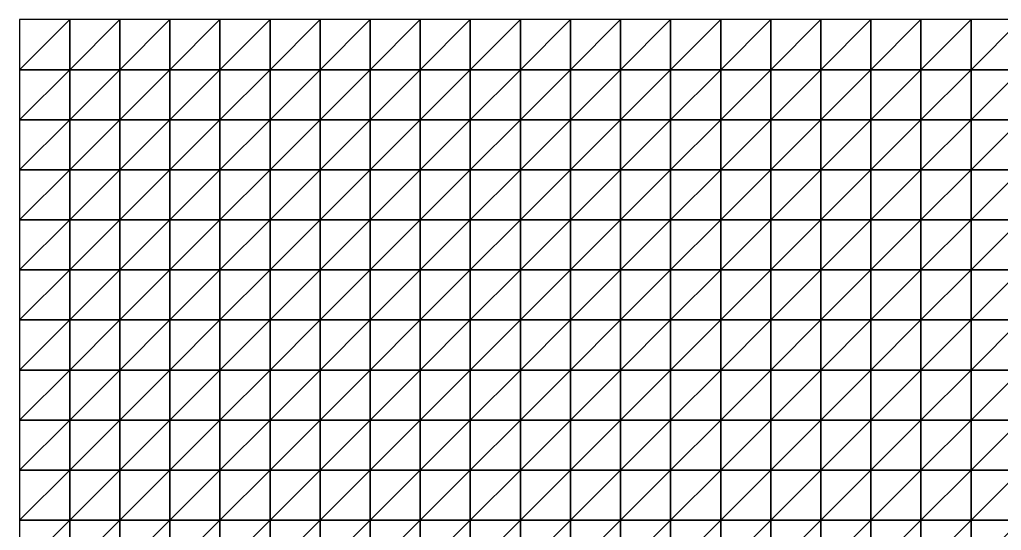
# Model space of a CAD drawing. Header units: metres. Extents: x 351000 to 353000, y 7455000 to 7457000.
# Drawn here: x 351000 to 351490.1, y 7456744.9 to 7457000 of the extents above; entities that cross this region are included whole.
import ezdxf

# ---------------------------------------------------------------- set-up
doc = ezdxf.new("R2010")
doc.units = ezdxf.units.M

msp = doc.modelspace()

# ---------------------------------------------------------------- linework, layer by layer
at = {"layer": 'BASE_OF_LEACHED_CAP_BOLC'}
for points in [[(351000, 7456975, 1144.87), (351025, 7456975, 1146.32), (351025, 7457000, 1146.84)], [(351000, 7456975, 1144.87), (351025, 7457000, 1146.84), (351000, 7457000, 1144.13)], [(351025, 7456975, 1146.32), (351050, 7456975, 1148.56), (351050, 7457000, 1150.22)], [(351025, 7456975, 1146.32), (351050, 7457000, 1150.22), (351025, 7457000, 1146.84)], [(351050, 7456975, 1148.56), (351075, 7456975, 1151.34), (351075, 7457000, 1153.92)], [(351050, 7456975, 1148.56), (351075, 7457000, 1153.92), (351050, 7457000, 1150.22)], [(351075, 7456975, 1151.34), (351100, 7456975, 1154.28), (351100, 7457000, 1157.5)], [(351075, 7456975, 1151.34), (351100, 7457000, 1157.5), (351075, 7457000, 1153.92)], [(351100, 7456975, 1154.28), (351125, 7456975, 1156.93), (351125, 7457000, 1160.5)], [(351100, 7456975, 1154.28), (351125, 7457000, 1160.5), (351100, 7457000, 1157.5)], [(351125, 7456975, 1156.93), (351150, 7456975, 1158.95), (351150, 7457000, 1162.54)], [(351125, 7456975, 1156.93), (351150, 7457000, 1162.54), (351125, 7457000, 1160.5)], [(351150, 7456975, 1158.95), (351175, 7456975, 1160.13), (351175, 7457000, 1163.43)], [(351150, 7456975, 1158.95), (351175, 7457000, 1163.43), (351150, 7457000, 1162.54)], [(351175, 7456975, 1160.13), (351200, 7456975, 1160.55), (351200, 7457000, 1163.29)], [(351175, 7456975, 1160.13), (351200, 7457000, 1163.29), (351175, 7457000, 1163.43)], [(351200, 7456975, 1160.55), (351225, 7456975, 1160.52), (351225, 7457000, 1162.46)], [(351200, 7456975, 1160.55), (351225, 7457000, 1162.46), (351200, 7457000, 1163.29)], [(351225, 7456975, 1160.52), (351250, 7456975, 1160.54), (351250, 7457000, 1161.56)], [(351225, 7456975, 1160.52), (351250, 7457000, 1161.56), (351225, 7457000, 1162.46)], [(351250, 7456975, 1160.54), (351275, 7456975, 1161.21), (351275, 7457000, 1161.24)], [(351250, 7456975, 1160.54), (351275, 7457000, 1161.24), (351250, 7457000, 1161.56)], [(351275, 7456975, 1161.21), (351300, 7456975, 1163.02), (351300, 7457000, 1162.12)], [(351275, 7456975, 1161.21), (351300, 7457000, 1162.12), (351275, 7457000, 1161.24)], [(351300, 7456975, 1163.02), (351325, 7456975, 1166.29), (351325, 7457000, 1164.6)], [(351300, 7456975, 1163.02), (351325, 7457000, 1164.6), (351300, 7457000, 1162.12)], [(351325, 7456975, 1166.29), (351350, 7456975, 1171.02), (351350, 7457000, 1168.76)], [(351325, 7456975, 1166.29), (351350, 7457000, 1168.76), (351325, 7457000, 1164.6)], [(351350, 7456975, 1171.02), (351375, 7456975, 1176.94), (351375, 7457000, 1174.33)], [(351350, 7456975, 1171.02), (351375, 7457000, 1174.33), (351350, 7457000, 1168.76)], [(351375, 7456975, 1176.94), (351400, 7456975, 1183.53), (351400, 7457000, 1180.82)], [(351375, 7456975, 1176.94), (351400, 7457000, 1180.82), (351375, 7457000, 1174.33)], [(351400, 7456975, 1183.53), (351425, 7456975, 1183.68), (351425, 7457000, 1180.71)], [(351400, 7456975, 1183.53), (351425, 7457000, 1180.71), (351400, 7457000, 1180.82)], [(351425, 7456975, 1183.68), (351450, 7456975, 1184.08), (351450, 7457000, 1181.16)], [(351425, 7456975, 1183.68), (351450, 7457000, 1181.16), (351425, 7457000, 1180.71)], [(351450, 7456975, 1184.08), (351475, 7456975, 1185.72), (351475, 7457000, 1183.4)], [(351450, 7456975, 1184.08), (351475, 7457000, 1183.4), (351450, 7457000, 1181.16)], [(351475, 7456975, 1185.72), (351500, 7456975, 1188.77), (351500, 7457000, 1187.49)], [(351475, 7456975, 1185.72), (351500, 7457000, 1187.49), (351475, 7457000, 1183.4)], [(351000, 7456950, 1146.03), (351025, 7456950, 1146.45), (351025, 7456975, 1146.32)], [(351000, 7456950, 1146.03), (351025, 7456975, 1146.32), (351000, 7456975, 1144.87)], [(351025, 7456950, 1146.45), (351050, 7456950, 1147.84), (351050, 7456975, 1148.56)], [(351025, 7456950, 1146.45), (351050, 7456975, 1148.56), (351025, 7456975, 1146.32)], [(351050, 7456950, 1147.84), (351075, 7456950, 1150), (351075, 7456975, 1151.34)], [(351050, 7456950, 1147.84), (351075, 7456975, 1151.34), (351050, 7456975, 1148.56)], [(351075, 7456950, 1150), (351100, 7456950, 1152.59), (351100, 7456975, 1154.28)], [(351075, 7456950, 1150), (351100, 7456975, 1154.28), (351075, 7456975, 1151.34)], [(351100, 7456950, 1152.59), (351125, 7456950, 1155.2), (351125, 7456975, 1156.93)], [(351100, 7456950, 1152.59), (351125, 7456975, 1156.93), (351100, 7456975, 1154.28)], [(351125, 7456950, 1155.2), (351150, 7456950, 1157.45), (351150, 7456975, 1158.95)], [(351125, 7456950, 1155.2), (351150, 7456975, 1158.95), (351125, 7456975, 1156.93)], [(351150, 7456950, 1157.45), (351175, 7456950, 1159.14), (351175, 7456975, 1160.13)], [(351150, 7456950, 1157.45), (351175, 7456975, 1160.13), (351150, 7456975, 1158.95)], [(351175, 7456950, 1159.14), (351200, 7456950, 1160.28), (351200, 7456975, 1160.55)], [(351175, 7456950, 1159.14), (351200, 7456975, 1160.55), (351175, 7456975, 1160.13)], [(351200, 7456950, 1160.28), (351225, 7456950, 1161.12), (351225, 7456975, 1160.52)], [(351200, 7456950, 1160.28), (351225, 7456975, 1160.52), (351200, 7456975, 1160.55)], [(351225, 7456950, 1161.12), (351250, 7456950, 1162.09), (351250, 7456975, 1160.54)], [(351225, 7456950, 1161.12), (351250, 7456975, 1160.54), (351225, 7456975, 1160.52)], [(351250, 7456950, 1162.09), (351275, 7456950, 1163.67), (351275, 7456975, 1161.21)], [(351250, 7456950, 1162.09), (351275, 7456975, 1161.21), (351250, 7456975, 1160.54)], [(351275, 7456950, 1163.67), (351300, 7456950, 1166.28), (351300, 7456975, 1163.02)], [(351275, 7456950, 1163.67), (351300, 7456975, 1163.02), (351275, 7456975, 1161.21)], [(351300, 7456950, 1166.28), (351325, 7456950, 1170.11), (351325, 7456975, 1166.29)], [(351300, 7456950, 1166.28), (351325, 7456975, 1166.29), (351300, 7456975, 1163.02)], [(351325, 7456950, 1170.11), (351350, 7456950, 1175.13), (351350, 7456975, 1171.02)], [(351325, 7456950, 1170.11), (351350, 7456975, 1171.02), (351325, 7456975, 1166.29)], [(351350, 7456950, 1175.13), (351375, 7456950, 1181.03), (351375, 7456975, 1176.94)], [(351350, 7456950, 1175.13), (351375, 7456975, 1176.94), (351350, 7456975, 1171.02)], [(351375, 7456950, 1181.03), (351400, 7456950, 1187.29), (351400, 7456975, 1183.53)], [(351375, 7456950, 1181.03), (351400, 7456975, 1183.53), (351375, 7456975, 1176.94)], [(351400, 7456950, 1187.29), (351425, 7456950, 1187.89), (351425, 7456975, 1183.68)], [(351400, 7456950, 1187.29), (351425, 7456975, 1183.68), (351400, 7456975, 1183.53)], [(351425, 7456950, 1187.89), (351450, 7456950, 1188.32), (351450, 7456975, 1184.08)], [(351425, 7456950, 1187.89), (351450, 7456975, 1184.08), (351425, 7456975, 1183.68)], [(351450, 7456950, 1188.32), (351475, 7456950, 1189.33), (351475, 7456975, 1185.72)], [(351450, 7456950, 1188.32), (351475, 7456975, 1185.72), (351450, 7456975, 1184.08)], [(351475, 7456950, 1189.33), (351500, 7456950, 1191.04), (351500, 7456975, 1188.77)], [(351475, 7456950, 1189.33), (351500, 7456975, 1188.77), (351475, 7456975, 1185.72)], [(351000, 7456925, 1147.82), (351025, 7456925, 1147.74), (351025, 7456950, 1146.45)], [(351000, 7456925, 1147.82), (351025, 7456950, 1146.45), (351000, 7456950, 1146.03)], [(351025, 7456925, 1147.74), (351050, 7456925, 1148.8), (351050, 7456950, 1147.84)], [(351025, 7456925, 1147.74), (351050, 7456950, 1147.84), (351025, 7456950, 1146.45)], [(351050, 7456925, 1148.8), (351075, 7456925, 1150.83), (351075, 7456950, 1150)], [(351050, 7456925, 1148.8), (351075, 7456950, 1150), (351050, 7456950, 1147.84)], [(351075, 7456925, 1150.83), (351100, 7456925, 1153.49), (351100, 7456950, 1152.59)], [(351075, 7456925, 1150.83), (351100, 7456950, 1152.59), (351075, 7456950, 1150)], [(351100, 7456925, 1153.49), (351125, 7456925, 1156.36), (351125, 7456950, 1155.2)], [(351100, 7456925, 1153.49), (351125, 7456950, 1155.2), (351100, 7456950, 1152.59)], [(351125, 7456925, 1156.36), (351150, 7456925, 1159.05), (351150, 7456950, 1157.45)], [(351125, 7456925, 1156.36), (351150, 7456950, 1157.45), (351125, 7456950, 1155.2)], [(351150, 7456925, 1159.05), (351175, 7456925, 1161.31), (351175, 7456950, 1159.14)], [(351150, 7456925, 1159.05), (351175, 7456950, 1159.14), (351150, 7456950, 1157.45)], [(351175, 7456925, 1161.31), (351200, 7456925, 1163.12), (351200, 7456950, 1160.28)], [(351175, 7456925, 1161.31), (351200, 7456950, 1160.28), (351175, 7456950, 1159.14)], [(351200, 7456925, 1163.12), (351225, 7456925, 1164.67), (351225, 7456950, 1161.12)], [(351200, 7456925, 1163.12), (351225, 7456950, 1161.12), (351200, 7456950, 1160.28)], [(351225, 7456925, 1164.67), (351250, 7456925, 1166.31), (351250, 7456950, 1162.09)], [(351225, 7456925, 1164.67), (351250, 7456950, 1162.09), (351225, 7456950, 1161.12)], [(351250, 7456925, 1166.31), (351275, 7456925, 1168.46), (351275, 7456950, 1163.67)], [(351250, 7456925, 1166.31), (351275, 7456950, 1163.67), (351250, 7456950, 1162.09)], [(351275, 7456925, 1168.46), (351300, 7456925, 1171.44), (351300, 7456950, 1166.28)], [(351275, 7456925, 1168.46), (351300, 7456950, 1166.28), (351275, 7456950, 1163.67)], [(351300, 7456925, 1171.44), (351325, 7456925, 1175.4), (351325, 7456950, 1170.11)], [(351300, 7456925, 1171.44), (351325, 7456950, 1170.11), (351300, 7456950, 1166.28)], [(351325, 7456925, 1175.4), (351350, 7456925, 1180.24), (351350, 7456950, 1175.13)], [(351325, 7456925, 1175.4), (351350, 7456950, 1175.13), (351325, 7456950, 1170.11)], [(351350, 7456925, 1180.24), (351375, 7456925, 1185.64), (351375, 7456950, 1181.03)], [(351350, 7456925, 1180.24), (351375, 7456950, 1181.03), (351350, 7456950, 1175.13)], [(351375, 7456925, 1185.64), (351400, 7456925, 1191.1), (351400, 7456950, 1187.29)], [(351375, 7456925, 1185.64), (351400, 7456950, 1187.29), (351375, 7456950, 1181.03)], [(351400, 7456925, 1191.1), (351425, 7456925, 1192.26), (351425, 7456950, 1187.89)], [(351400, 7456925, 1191.1), (351425, 7456950, 1187.89), (351400, 7456950, 1187.29)], [(351425, 7456925, 1192.26), (351450, 7456925, 1192.51), (351450, 7456950, 1188.32)], [(351425, 7456925, 1192.26), (351450, 7456950, 1188.32), (351425, 7456950, 1187.89)], [(351450, 7456925, 1192.51), (351475, 7456925, 1192.86), (351475, 7456950, 1189.33)], [(351450, 7456925, 1192.51), (351475, 7456950, 1189.33), (351450, 7456950, 1188.32)], [(351475, 7456925, 1192.86), (351500, 7456925, 1193.27), (351500, 7456950, 1191.04)], [(351475, 7456925, 1192.86), (351500, 7456950, 1191.04), (351475, 7456950, 1189.33)], [(351000, 7456900, 1150.69), (351025, 7456900, 1150.8), (351025, 7456925, 1147.74)], [(351000, 7456900, 1150.69), (351025, 7456925, 1147.74), (351000, 7456925, 1147.82)], [(351025, 7456900, 1150.8), (351050, 7456900, 1152.16), (351050, 7456925, 1148.8)], [(351025, 7456900, 1150.8), (351050, 7456925, 1148.8), (351025, 7456925, 1147.74)], [(351050, 7456900, 1152.16), (351075, 7456900, 1154.6), (351075, 7456925, 1150.83)], [(351050, 7456900, 1152.16), (351075, 7456925, 1150.83), (351050, 7456925, 1148.8)], [(351075, 7456900, 1154.6), (351100, 7456900, 1157.72), (351100, 7456925, 1153.49)], [(351075, 7456900, 1154.6), (351100, 7456925, 1153.49), (351075, 7456925, 1150.83)], [(351100, 7456900, 1157.72), (351125, 7456900, 1161.07), (351125, 7456925, 1156.36)], [(351100, 7456900, 1157.72), (351125, 7456925, 1156.36), (351100, 7456925, 1153.49)], [(351125, 7456900, 1161.07), (351150, 7456900, 1164.23), (351150, 7456925, 1159.05)], [(351125, 7456900, 1161.07), (351150, 7456925, 1159.05), (351125, 7456925, 1156.36)], [(351150, 7456900, 1164.23), (351175, 7456900, 1166.92), (351175, 7456925, 1161.31)], [(351150, 7456900, 1164.23), (351175, 7456925, 1161.31), (351150, 7456925, 1159.05)], [(351175, 7456900, 1166.92), (351200, 7456900, 1169.09), (351200, 7456925, 1163.12)], [(351175, 7456900, 1166.92), (351200, 7456925, 1163.12), (351175, 7456925, 1161.31)], [(351200, 7456900, 1169.09), (351225, 7456900, 1170.91), (351225, 7456925, 1164.67)], [(351200, 7456900, 1169.09), (351225, 7456925, 1164.67), (351200, 7456925, 1163.12)], [(351225, 7456900, 1170.91), (351250, 7456900, 1172.7), (351250, 7456925, 1166.31)], [(351225, 7456900, 1170.91), (351250, 7456925, 1166.31), (351225, 7456925, 1164.67)], [(351250, 7456900, 1172.7), (351275, 7456900, 1174.84), (351275, 7456925, 1168.46)], [(351250, 7456900, 1172.7), (351275, 7456925, 1168.46), (351250, 7456925, 1166.31)], [(351275, 7456900, 1174.84), (351300, 7456900, 1177.61), (351300, 7456925, 1171.44)], [(351275, 7456900, 1174.84), (351300, 7456925, 1171.44), (351275, 7456925, 1168.46)], [(351300, 7456900, 1177.61), (351325, 7456900, 1181.12), (351325, 7456925, 1175.4)], [(351300, 7456900, 1177.61), (351325, 7456925, 1175.4), (351300, 7456925, 1171.44)], [(351325, 7456900, 1181.12), (351350, 7456900, 1185.26), (351350, 7456925, 1180.24)], [(351325, 7456900, 1181.12), (351350, 7456925, 1180.24), (351325, 7456925, 1175.4)], [(351350, 7456900, 1185.26), (351375, 7456900, 1189.69), (351375, 7456925, 1185.64)], [(351350, 7456900, 1185.26), (351375, 7456925, 1185.64), (351350, 7456925, 1180.24)], [(351375, 7456900, 1189.69), (351400, 7456900, 1193.97), (351400, 7456925, 1191.1)], [(351375, 7456900, 1189.69), (351400, 7456925, 1191.1), (351375, 7456925, 1185.64)], [(351400, 7456900, 1193.97), (351425, 7456900, 1195.73), (351425, 7456925, 1192.26)], [(351400, 7456900, 1193.97), (351425, 7456925, 1192.26), (351400, 7456925, 1191.1)], [(351425, 7456900, 1195.73), (351450, 7456900, 1195.49), (351450, 7456925, 1192.51)], [(351425, 7456900, 1195.73), (351450, 7456925, 1192.51), (351425, 7456925, 1192.26)], [(351450, 7456900, 1195.49), (351475, 7456900, 1195.24), (351475, 7456925, 1192.86)], [(351450, 7456900, 1195.49), (351475, 7456925, 1192.86), (351450, 7456925, 1192.51)], [(351475, 7456900, 1195.24), (351500, 7456900, 1194.71), (351500, 7456925, 1193.27)], [(351475, 7456900, 1195.24), (351500, 7456925, 1193.27), (351475, 7456925, 1192.86)], [(351000, 7456875, 1155.06), (351025, 7456875, 1156.07), (351025, 7456900, 1150.8)], [(351000, 7456875, 1155.06), (351025, 7456900, 1150.8), (351000, 7456900, 1150.69)], [(351025, 7456875, 1156.07), (351050, 7456875, 1158.36), (351050, 7456900, 1152.16)], [(351025, 7456875, 1156.07), (351050, 7456900, 1152.16), (351025, 7456900, 1150.8)], [(351050, 7456875, 1158.36), (351075, 7456875, 1161.64), (351075, 7456900, 1154.6)], [(351050, 7456875, 1158.36), (351075, 7456900, 1154.6), (351050, 7456900, 1152.16)], [(351075, 7456875, 1161.64), (351100, 7456875, 1165.47), (351100, 7456900, 1157.72)], [(351075, 7456875, 1161.64), (351100, 7456900, 1157.72), (351075, 7456900, 1154.6)], [(351100, 7456875, 1165.47), (351125, 7456875, 1169.34), (351125, 7456900, 1161.07)], [(351100, 7456875, 1165.47), (351125, 7456900, 1161.07), (351100, 7456900, 1157.72)], [(351125, 7456875, 1169.34), (351150, 7456875, 1172.79), (351150, 7456900, 1164.23)], [(351125, 7456875, 1169.34), (351150, 7456900, 1164.23), (351125, 7456900, 1161.07)], [(351150, 7456875, 1172.79), (351175, 7456875, 1175.55), (351175, 7456900, 1166.92)], [(351150, 7456875, 1172.79), (351175, 7456900, 1166.92), (351150, 7456900, 1164.23)], [(351175, 7456875, 1175.55), (351200, 7456875, 1177.57), (351200, 7456900, 1169.09)], [(351175, 7456875, 1175.55), (351200, 7456900, 1169.09), (351175, 7456900, 1166.92)], [(351200, 7456875, 1177.57), (351225, 7456875, 1179.04), (351225, 7456900, 1170.91)], [(351200, 7456875, 1177.57), (351225, 7456900, 1170.91), (351200, 7456900, 1169.09)], [(351225, 7456875, 1179.04), (351250, 7456875, 1180.31), (351250, 7456900, 1172.7)], [(351225, 7456875, 1179.04), (351250, 7456900, 1172.7), (351225, 7456900, 1170.91)], [(351250, 7456875, 1180.31), (351275, 7456875, 1181.74), (351275, 7456900, 1174.84)], [(351250, 7456875, 1180.31), (351275, 7456900, 1174.84), (351250, 7456900, 1172.7)], [(351275, 7456875, 1181.74), (351300, 7456875, 1183.65), (351300, 7456900, 1177.61)], [(351275, 7456875, 1181.74), (351300, 7456900, 1177.61), (351275, 7456900, 1174.84)], [(351300, 7456875, 1183.65), (351325, 7456875, 1186.15), (351325, 7456900, 1181.12)], [(351300, 7456875, 1183.65), (351325, 7456900, 1181.12), (351300, 7456900, 1177.61)], [(351325, 7456875, 1186.15), (351350, 7456875, 1189.12), (351350, 7456900, 1185.26)], [(351325, 7456875, 1186.15), (351350, 7456900, 1185.26), (351325, 7456900, 1181.12)], [(351350, 7456875, 1189.12), (351375, 7456875, 1192.26), (351375, 7456900, 1189.69)], [(351350, 7456875, 1189.12), (351375, 7456900, 1189.69), (351350, 7456900, 1185.26)], [(351375, 7456875, 1192.26), (351400, 7456875, 1195.16), (351400, 7456900, 1193.97)], [(351375, 7456875, 1192.26), (351400, 7456900, 1193.97), (351375, 7456900, 1189.69)], [(351400, 7456875, 1195.16), (351425, 7456875, 1197.37), (351425, 7456900, 1195.73)], [(351400, 7456875, 1195.16), (351425, 7456900, 1195.73), (351400, 7456900, 1193.97)], [(351425, 7456875, 1197.37), (351450, 7456875, 1196.83), (351450, 7456900, 1195.49)], [(351425, 7456875, 1197.37), (351450, 7456900, 1195.49), (351425, 7456900, 1195.73)], [(351450, 7456875, 1196.83), (351475, 7456875, 1196.16), (351475, 7456900, 1195.24)], [(351450, 7456875, 1196.83), (351475, 7456900, 1195.24), (351450, 7456900, 1195.49)], [(351475, 7456875, 1196.16), (351500, 7456875, 1195.3), (351500, 7456900, 1194.71)], [(351475, 7456875, 1196.16), (351500, 7456900, 1194.71), (351475, 7456900, 1195.24)], [(351000, 7456850, 1161.14), (351025, 7456850, 1163.64), (351025, 7456875, 1156.07)], [(351000, 7456850, 1161.14), (351025, 7456875, 1156.07), (351000, 7456875, 1155.06)], [(351025, 7456850, 1163.64), (351050, 7456850, 1167.27), (351050, 7456875, 1158.36)], [(351025, 7456850, 1163.64), (351050, 7456875, 1158.36), (351025, 7456875, 1156.07)], [(351050, 7456850, 1167.27), (351075, 7456850, 1171.66), (351075, 7456875, 1161.64)], [(351050, 7456850, 1167.27), (351075, 7456875, 1161.64), (351050, 7456875, 1158.36)], [(351075, 7456850, 1171.66), (351100, 7456850, 1176.25), (351100, 7456875, 1165.47)], [(351075, 7456850, 1171.66), (351100, 7456875, 1165.47), (351075, 7456875, 1161.64)], [(351100, 7456850, 1176.25), (351125, 7456850, 1180.48), (351125, 7456875, 1169.34)], [(351100, 7456850, 1176.25), (351125, 7456875, 1169.34), (351100, 7456875, 1165.47)], [(351125, 7456850, 1180.48), (351150, 7456850, 1183.88), (351150, 7456875, 1172.79)], [(351125, 7456850, 1180.48), (351150, 7456875, 1172.79), (351125, 7456875, 1169.34)], [(351150, 7456850, 1183.88), (351175, 7456850, 1186.2), (351175, 7456875, 1175.55)], [(351150, 7456850, 1183.88), (351175, 7456875, 1175.55), (351150, 7456875, 1172.79)], [(351175, 7456850, 1186.2), (351200, 7456850, 1187.44), (351200, 7456875, 1177.57)], [(351175, 7456850, 1186.2), (351200, 7456875, 1177.57), (351175, 7456875, 1175.55)], [(351200, 7456850, 1187.44), (351225, 7456850, 1187.87), (351225, 7456875, 1179.04)], [(351200, 7456850, 1187.44), (351225, 7456875, 1179.04), (351200, 7456875, 1177.57)], [(351225, 7456850, 1187.87), (351250, 7456850, 1187.91), (351250, 7456875, 1180.31)], [(351225, 7456850, 1187.87), (351250, 7456875, 1180.31), (351225, 7456875, 1179.04)], [(351250, 7456850, 1187.91), (351275, 7456850, 1188), (351275, 7456875, 1181.74)], [(351250, 7456850, 1187.91), (351275, 7456875, 1181.74), (351250, 7456875, 1180.31)], [(351275, 7456850, 1188), (351300, 7456850, 1188.49), (351300, 7456875, 1183.65)], [(351275, 7456850, 1188), (351300, 7456875, 1183.65), (351275, 7456875, 1181.74)], [(351300, 7456850, 1188.49), (351325, 7456850, 1189.54), (351325, 7456875, 1186.15)], [(351300, 7456850, 1188.49), (351325, 7456875, 1186.15), (351300, 7456875, 1183.65)], [(351325, 7456850, 1189.54), (351350, 7456850, 1191.08), (351350, 7456875, 1189.12)], [(351325, 7456850, 1189.54), (351350, 7456875, 1189.12), (351325, 7456875, 1186.15)], [(351350, 7456850, 1191.08), (351375, 7456850, 1192.82), (351375, 7456875, 1192.26)], [(351350, 7456850, 1191.08), (351375, 7456875, 1192.26), (351350, 7456875, 1189.12)], [(351375, 7456850, 1192.82), (351400, 7456850, 1194.36), (351400, 7456875, 1195.16)], [(351375, 7456850, 1192.82), (351400, 7456875, 1195.16), (351375, 7456875, 1192.26)], [(351400, 7456850, 1194.36), (351425, 7456850, 1195.32), (351425, 7456875, 1197.37)], [(351400, 7456850, 1194.36), (351425, 7456875, 1197.37), (351400, 7456875, 1195.16)], [(351425, 7456850, 1195.32), (351450, 7456850, 1195.39), (351450, 7456875, 1196.83)], [(351425, 7456850, 1195.32), (351450, 7456875, 1196.83), (351425, 7456875, 1197.37)], [(351450, 7456850, 1195.39), (351475, 7456850, 1194.45), (351475, 7456875, 1196.16)], [(351450, 7456850, 1195.39), (351475, 7456875, 1196.16), (351450, 7456875, 1196.83)], [(351475, 7456850, 1194.45), (351500, 7456850, 1192.55), (351500, 7456875, 1195.3)], [(351475, 7456850, 1194.45), (351500, 7456875, 1195.3), (351475, 7456875, 1196.16)], [(351000, 7456825, 1168.75), (351025, 7456825, 1173.04), (351025, 7456850, 1163.64)], [(351000, 7456825, 1168.75), (351025, 7456850, 1163.64), (351000, 7456850, 1161.14)], [(351025, 7456825, 1173.04), (351050, 7456825, 1178.2), (351050, 7456850, 1167.27)], [(351025, 7456825, 1173.04), (351050, 7456850, 1167.27), (351025, 7456850, 1163.64)], [(351050, 7456825, 1178.2), (351075, 7456825, 1183.53), (351075, 7456850, 1171.66)], [(351050, 7456825, 1178.2), (351075, 7456850, 1171.66), (351050, 7456850, 1167.27)], [(351075, 7456825, 1183.53), (351100, 7456825, 1186.67), (351100, 7456850, 1176.25)], [(351075, 7456825, 1183.53), (351100, 7456850, 1176.25), (351075, 7456850, 1171.66)], [(351100, 7456825, 1186.67), (351125, 7456825, 1189.87), (351125, 7456850, 1180.48)], [(351100, 7456825, 1186.67), (351125, 7456850, 1180.48), (351100, 7456850, 1176.25)], [(351125, 7456825, 1189.87), (351150, 7456825, 1192.84), (351150, 7456850, 1183.88)], [(351125, 7456825, 1189.87), (351150, 7456850, 1183.88), (351125, 7456850, 1180.48)], [(351150, 7456825, 1192.84), (351175, 7456825, 1195.57), (351175, 7456850, 1186.2)], [(351150, 7456825, 1192.84), (351175, 7456850, 1186.2), (351150, 7456850, 1183.88)], [(351175, 7456825, 1195.57), (351200, 7456825, 1197.3), (351200, 7456850, 1187.44)], [(351175, 7456825, 1195.57), (351200, 7456850, 1187.44), (351175, 7456850, 1186.2)], [(351200, 7456825, 1197.3), (351225, 7456825, 1196.09), (351225, 7456850, 1187.87)], [(351200, 7456825, 1197.3), (351225, 7456850, 1187.87), (351200, 7456850, 1187.44)], [(351225, 7456825, 1196.09), (351250, 7456825, 1194.35), (351250, 7456850, 1187.91)], [(351225, 7456825, 1196.09), (351250, 7456850, 1187.91), (351225, 7456850, 1187.87)], [(351250, 7456825, 1194.35), (351275, 7456825, 1192.63), (351275, 7456850, 1188)], [(351250, 7456825, 1194.35), (351275, 7456850, 1188), (351250, 7456850, 1187.91)], [(351275, 7456825, 1192.63), (351300, 7456825, 1191.38), (351300, 7456850, 1188.49)], [(351275, 7456825, 1192.63), (351300, 7456850, 1188.49), (351275, 7456850, 1188)], [(351300, 7456825, 1191.38), (351325, 7456825, 1190.81), (351325, 7456850, 1189.54)], [(351300, 7456825, 1191.38), (351325, 7456850, 1189.54), (351300, 7456850, 1188.49)], [(351325, 7456825, 1190.81), (351350, 7456825, 1190.89), (351350, 7456850, 1191.08)], [(351325, 7456825, 1190.81), (351350, 7456850, 1191.08), (351325, 7456850, 1189.54)], [(351350, 7456825, 1190.89), (351375, 7456825, 1191.35), (351375, 7456850, 1192.82)], [(351350, 7456825, 1190.89), (351375, 7456850, 1192.82), (351350, 7456850, 1191.08)], [(351375, 7456825, 1191.35), (351400, 7456825, 1191.83), (351400, 7456850, 1194.36)], [(351375, 7456825, 1191.35), (351400, 7456850, 1194.36), (351375, 7456850, 1192.82)], [(351400, 7456825, 1191.83), (351425, 7456825, 1191.93), (351425, 7456850, 1195.32)], [(351400, 7456825, 1191.83), (351425, 7456850, 1195.32), (351400, 7456850, 1194.36)], [(351425, 7456825, 1191.93), (351450, 7456825, 1191.35), (351450, 7456850, 1195.39)], [(351425, 7456825, 1191.93), (351450, 7456850, 1195.39), (351425, 7456850, 1195.32)], [(351450, 7456825, 1191.35), (351475, 7456825, 1189.96), (351475, 7456850, 1194.45)], [(351450, 7456825, 1191.35), (351475, 7456850, 1194.45), (351450, 7456850, 1195.39)], [(351475, 7456825, 1189.96), (351500, 7456825, 1187.8), (351500, 7456850, 1192.55)], [(351475, 7456825, 1189.96), (351500, 7456850, 1192.55), (351475, 7456850, 1194.45)], [(351000, 7456800, 1177.21), (351025, 7456800, 1183.29), (351025, 7456825, 1173.04)], [(351000, 7456800, 1177.21), (351025, 7456825, 1173.04), (351000, 7456825, 1168.75)], [(351025, 7456800, 1183.29), (351050, 7456800, 1186.99), (351050, 7456825, 1178.2)], [(351025, 7456800, 1183.29), (351050, 7456825, 1178.2), (351025, 7456825, 1173.04)], [(351050, 7456800, 1186.99), (351075, 7456800, 1188.73), (351075, 7456825, 1183.53)], [(351050, 7456800, 1186.99), (351075, 7456825, 1183.53), (351050, 7456825, 1178.2)], [(351075, 7456800, 1188.73), (351100, 7456800, 1191.14), (351100, 7456825, 1186.67)], [(351075, 7456800, 1188.73), (351100, 7456825, 1186.67), (351075, 7456825, 1183.53)], [(351100, 7456800, 1191.14), (351125, 7456800, 1193.72), (351125, 7456825, 1189.87)], [(351100, 7456800, 1191.14), (351125, 7456825, 1189.87), (351100, 7456825, 1186.67)], [(351125, 7456800, 1193.72), (351150, 7456800, 1195.97), (351150, 7456825, 1192.84)], [(351125, 7456800, 1193.72), (351150, 7456825, 1192.84), (351125, 7456825, 1189.87)], [(351150, 7456800, 1195.97), (351175, 7456800, 1197.68), (351175, 7456825, 1195.57)], [(351150, 7456800, 1195.97), (351175, 7456825, 1195.57), (351150, 7456825, 1192.84)], [(351175, 7456800, 1197.68), (351200, 7456800, 1198.92), (351200, 7456825, 1197.3)], [(351175, 7456800, 1197.68), (351200, 7456825, 1197.3), (351175, 7456825, 1195.57)], [(351200, 7456800, 1198.92), (351225, 7456800, 1199.99), (351225, 7456825, 1196.09)], [(351200, 7456800, 1198.92), (351225, 7456825, 1196.09), (351200, 7456825, 1197.3)], [(351225, 7456800, 1199.99), (351250, 7456800, 1198.78), (351250, 7456825, 1194.35)], [(351225, 7456800, 1199.99), (351250, 7456825, 1194.35), (351225, 7456825, 1196.09)], [(351250, 7456800, 1198.78), (351275, 7456800, 1195.1), (351275, 7456825, 1192.63)], [(351250, 7456800, 1198.78), (351275, 7456825, 1192.63), (351250, 7456825, 1194.35)], [(351275, 7456800, 1195.1), (351300, 7456800, 1192.07), (351300, 7456825, 1191.38)], [(351275, 7456800, 1195.1), (351300, 7456825, 1191.38), (351275, 7456825, 1192.63)], [(351300, 7456800, 1192.07), (351325, 7456800, 1189.98), (351325, 7456825, 1190.81)], [(351300, 7456800, 1192.07), (351325, 7456825, 1190.81), (351300, 7456825, 1191.38)], [(351325, 7456800, 1189.98), (351350, 7456800, 1188.84), (351350, 7456825, 1190.89)], [(351325, 7456800, 1189.98), (351350, 7456825, 1190.89), (351325, 7456825, 1190.81)], [(351350, 7456800, 1188.84), (351375, 7456800, 1188.39), (351375, 7456825, 1191.35)], [(351350, 7456800, 1188.84), (351375, 7456825, 1191.35), (351350, 7456825, 1190.89)], [(351375, 7456800, 1188.39), (351400, 7456800, 1188.26), (351400, 7456825, 1191.83)], [(351375, 7456800, 1188.39), (351400, 7456825, 1191.83), (351375, 7456825, 1191.35)], [(351400, 7456800, 1188.26), (351425, 7456800, 1188.02), (351425, 7456825, 1191.93)], [(351400, 7456800, 1188.26), (351425, 7456825, 1191.93), (351400, 7456825, 1191.83)], [(351425, 7456800, 1188.02), (351450, 7456800, 1187.35), (351450, 7456825, 1191.35)], [(351425, 7456800, 1188.02), (351450, 7456825, 1191.35), (351425, 7456825, 1191.93)], [(351450, 7456800, 1187.35), (351475, 7456800, 1186.07), (351475, 7456825, 1189.96)], [(351450, 7456800, 1187.35), (351475, 7456825, 1189.96), (351450, 7456825, 1191.35)], [(351475, 7456800, 1186.07), (351500, 7456800, 1184.2), (351500, 7456825, 1187.8)], [(351475, 7456800, 1186.07), (351500, 7456825, 1187.8), (351475, 7456825, 1189.96)], [(351000, 7456775, 1185.45), (351025, 7456775, 1193.07), (351025, 7456800, 1183.29)], [(351000, 7456775, 1185.45), (351025, 7456800, 1183.29), (351000, 7456800, 1177.21)], [(351025, 7456775, 1193.07), (351050, 7456775, 1193.01), (351050, 7456800, 1186.99)], [(351025, 7456775, 1193.07), (351050, 7456800, 1186.99), (351025, 7456800, 1183.29)], [(351050, 7456775, 1193.01), (351075, 7456775, 1193.4), (351075, 7456800, 1188.73)], [(351050, 7456775, 1193.01), (351075, 7456800, 1188.73), (351050, 7456800, 1186.99)], [(351075, 7456775, 1193.4), (351100, 7456775, 1194.59), (351100, 7456800, 1191.14)], [(351075, 7456775, 1193.4), (351100, 7456800, 1191.14), (351075, 7456800, 1188.73)], [(351100, 7456775, 1194.59), (351125, 7456775, 1196.23), (351125, 7456800, 1193.72)], [(351100, 7456775, 1194.59), (351125, 7456800, 1193.72), (351100, 7456800, 1191.14)], [(351125, 7456775, 1196.23), (351150, 7456775, 1197.77), (351150, 7456800, 1195.97)], [(351125, 7456775, 1196.23), (351150, 7456800, 1195.97), (351125, 7456800, 1193.72)], [(351150, 7456775, 1197.77), (351175, 7456775, 1198.78), (351175, 7456800, 1197.68)], [(351150, 7456775, 1197.77), (351175, 7456800, 1197.68), (351150, 7456800, 1195.97)], [(351175, 7456775, 1198.78), (351200, 7456775, 1199.11), (351200, 7456800, 1198.92)], [(351175, 7456775, 1198.78), (351200, 7456800, 1198.92), (351175, 7456800, 1197.68)], [(351200, 7456775, 1199.11), (351225, 7456775, 1198.98), (351225, 7456800, 1199.99)], [(351200, 7456775, 1199.11), (351225, 7456800, 1199.99), (351200, 7456800, 1198.92)], [(351225, 7456775, 1198.98), (351250, 7456775, 1198.79), (351250, 7456800, 1198.78)], [(351225, 7456775, 1198.98), (351250, 7456800, 1198.78), (351225, 7456800, 1199.99)], [(351250, 7456775, 1198.79), (351275, 7456775, 1195.39), (351275, 7456800, 1195.1)], [(351250, 7456775, 1198.79), (351275, 7456800, 1195.1), (351250, 7456800, 1198.78)], [(351275, 7456775, 1195.39), (351300, 7456775, 1190.85), (351300, 7456800, 1192.07)], [(351275, 7456775, 1195.39), (351300, 7456800, 1192.07), (351275, 7456800, 1195.1)], [(351300, 7456775, 1190.85), (351325, 7456775, 1187.61), (351325, 7456800, 1189.98)], [(351300, 7456775, 1190.85), (351325, 7456800, 1189.98), (351300, 7456800, 1192.07)], [(351325, 7456775, 1187.61), (351350, 7456775, 1185.67), (351350, 7456800, 1188.84)], [(351325, 7456775, 1187.61), (351350, 7456800, 1188.84), (351325, 7456800, 1189.98)], [(351350, 7456775, 1185.67), (351375, 7456775, 1184.8), (351375, 7456800, 1188.39)], [(351350, 7456775, 1185.67), (351375, 7456800, 1188.39), (351350, 7456800, 1188.84)], [(351375, 7456775, 1184.8), (351400, 7456775, 1184.57), (351400, 7456800, 1188.26)], [(351375, 7456775, 1184.8), (351400, 7456800, 1188.26), (351375, 7456800, 1188.39)], [(351400, 7456775, 1184.57), (351425, 7456775, 1184.52), (351425, 7456800, 1188.02)], [(351400, 7456775, 1184.57), (351425, 7456800, 1188.02), (351400, 7456800, 1188.26)], [(351425, 7456775, 1184.52), (351450, 7456775, 1184.28), (351450, 7456800, 1187.35)], [(351425, 7456775, 1184.52), (351450, 7456800, 1187.35), (351425, 7456800, 1188.02)], [(351450, 7456775, 1184.28), (351475, 7456775, 1183.6), (351475, 7456800, 1186.07)], [(351450, 7456775, 1184.28), (351475, 7456800, 1186.07), (351450, 7456800, 1187.35)], [(351475, 7456775, 1183.6), (351500, 7456775, 1182.43), (351500, 7456800, 1184.2)], [(351475, 7456775, 1183.6), (351500, 7456800, 1184.2), (351475, 7456800, 1186.07)], [(351000, 7456750, 1192.23), (351025, 7456750, 1199.44), (351025, 7456775, 1193.07)], [(351000, 7456750, 1192.23), (351025, 7456775, 1193.07), (351000, 7456775, 1185.45)], [(351025, 7456750, 1199.44), (351050, 7456750, 1198.14), (351050, 7456775, 1193.01)], [(351025, 7456750, 1199.44), (351050, 7456775, 1193.01), (351025, 7456775, 1193.07)], [(351050, 7456750, 1198.14), (351075, 7456750, 1197.18), (351075, 7456775, 1193.4)], [(351050, 7456750, 1198.14), (351075, 7456775, 1193.4), (351050, 7456775, 1193.01)], [(351075, 7456750, 1197.18), (351100, 7456750, 1196.99), (351100, 7456775, 1194.59)], [(351075, 7456750, 1197.18), (351100, 7456775, 1194.59), (351075, 7456775, 1193.4)], [(351100, 7456750, 1196.99), (351125, 7456750, 1197.55), (351125, 7456775, 1196.23)], [(351100, 7456750, 1196.99), (351125, 7456775, 1196.23), (351100, 7456775, 1194.59)], [(351125, 7456750, 1197.55), (351150, 7456750, 1198.44), (351150, 7456775, 1197.77)], [(351125, 7456750, 1197.55), (351150, 7456775, 1197.77), (351125, 7456775, 1196.23)], [(351150, 7456750, 1198.44), (351175, 7456750, 1199.12), (351175, 7456775, 1198.78)], [(351150, 7456750, 1198.44), (351175, 7456775, 1198.78), (351150, 7456775, 1197.77)], [(351175, 7456750, 1199.12), (351200, 7456750, 1199.19), (351200, 7456775, 1199.11)], [(351175, 7456750, 1199.12), (351200, 7456775, 1199.11), (351175, 7456775, 1198.78)], [(351200, 7456750, 1199.19), (351225, 7456750, 1198.59), (351225, 7456775, 1198.98)], [(351200, 7456750, 1199.19), (351225, 7456775, 1198.98), (351200, 7456775, 1199.11)], [(351225, 7456750, 1198.59), (351250, 7456750, 1197.65), (351250, 7456775, 1198.79)], [(351225, 7456750, 1198.59), (351250, 7456775, 1198.79), (351225, 7456775, 1198.98)], [(351250, 7456750, 1197.65), (351275, 7456750, 1193.97), (351275, 7456775, 1195.39)], [(351250, 7456750, 1197.65), (351275, 7456775, 1195.39), (351250, 7456775, 1198.79)], [(351275, 7456750, 1193.97), (351300, 7456750, 1188.45), (351300, 7456775, 1190.85)], [(351275, 7456750, 1193.97), (351300, 7456775, 1190.85), (351275, 7456775, 1195.39)], [(351300, 7456750, 1188.45), (351325, 7456750, 1184.58), (351325, 7456775, 1187.61)], [(351300, 7456750, 1188.45), (351325, 7456775, 1187.61), (351300, 7456775, 1190.85)], [(351325, 7456750, 1184.58), (351350, 7456750, 1182.39), (351350, 7456775, 1185.67)], [(351325, 7456750, 1184.58), (351350, 7456775, 1185.67), (351325, 7456775, 1187.61)], [(351350, 7456750, 1182.39), (351375, 7456750, 1181.59), (351375, 7456775, 1184.8)], [(351350, 7456750, 1182.39), (351375, 7456775, 1184.8), (351350, 7456775, 1185.67)], [(351375, 7456750, 1181.59), (351400, 7456750, 1181.73), (351400, 7456775, 1184.57)], [(351375, 7456750, 1181.59), (351400, 7456775, 1184.57), (351375, 7456775, 1184.8)], [(351400, 7456750, 1181.73), (351425, 7456750, 1182.28), (351425, 7456775, 1184.52)], [(351400, 7456750, 1181.73), (351425, 7456775, 1184.52), (351400, 7456775, 1184.57)], [(351425, 7456750, 1182.28), (351450, 7456750, 1182.81), (351450, 7456775, 1184.28)], [(351425, 7456750, 1182.28), (351450, 7456775, 1184.28), (351425, 7456775, 1184.52)], [(351450, 7456750, 1182.81), (351475, 7456750, 1183.01), (351475, 7456775, 1183.6)], [(351450, 7456750, 1182.81), (351475, 7456775, 1183.6), (351450, 7456775, 1184.28)], [(351475, 7456750, 1183.01), (351500, 7456750, 1182.78), (351500, 7456775, 1182.43)], [(351475, 7456750, 1183.01), (351500, 7456775, 1182.43), (351475, 7456775, 1183.6)], [(351000, 7456725, 1196.4), (351025, 7456725, 1203.44), (351025, 7456750, 1199.44)], [(351000, 7456725, 1196.4), (351025, 7456750, 1199.44), (351000, 7456750, 1192.23)], [(351025, 7456725, 1203.44), (351050, 7456725, 1201.77), (351050, 7456750, 1198.14)], [(351025, 7456725, 1203.44), (351050, 7456750, 1198.14), (351025, 7456750, 1199.44)], [(351050, 7456725, 1201.77), (351075, 7456725, 1200), (351075, 7456750, 1197.18)], [(351050, 7456725, 1201.77), (351075, 7456750, 1197.18), (351050, 7456750, 1198.14)], [(351075, 7456725, 1200), (351100, 7456725, 1198.81), (351100, 7456750, 1196.99)], [(351075, 7456725, 1200), (351100, 7456750, 1196.99), (351075, 7456750, 1197.18)], [(351100, 7456725, 1198.81), (351125, 7456725, 1198.5), (351125, 7456750, 1197.55)], [(351100, 7456725, 1198.81), (351125, 7456750, 1197.55), (351100, 7456750, 1196.99)], [(351125, 7456725, 1198.5), (351150, 7456725, 1198.9), (351150, 7456750, 1198.44)], [(351125, 7456725, 1198.5), (351150, 7456750, 1198.44), (351125, 7456750, 1197.55)], [(351150, 7456725, 1198.9), (351175, 7456725, 1199.53), (351175, 7456750, 1199.12)], [(351150, 7456725, 1198.9), (351175, 7456750, 1199.12), (351150, 7456750, 1198.44)], [(351175, 7456725, 1199.53), (351200, 7456725, 1199.84), (351200, 7456750, 1199.19)], [(351175, 7456725, 1199.53), (351200, 7456750, 1199.19), (351175, 7456750, 1199.12)], [(351200, 7456725, 1199.84), (351225, 7456725, 1199.48), (351225, 7456750, 1198.59)], [(351200, 7456725, 1199.84), (351225, 7456750, 1198.59), (351200, 7456750, 1199.19)], [(351225, 7456725, 1199.48), (351250, 7456725, 1198.52), (351250, 7456750, 1197.65)], [(351225, 7456725, 1199.48), (351250, 7456750, 1197.65), (351225, 7456750, 1198.59)], [(351250, 7456725, 1198.52), (351275, 7456725, 1191.67), (351275, 7456750, 1193.97)], [(351250, 7456725, 1198.52), (351275, 7456750, 1193.97), (351250, 7456750, 1197.65)], [(351275, 7456725, 1191.67), (351300, 7456725, 1185.8), (351300, 7456750, 1188.45)], [(351275, 7456725, 1191.67), (351300, 7456750, 1188.45), (351275, 7456750, 1193.97)], [(351300, 7456725, 1185.8), (351325, 7456725, 1181.89), (351325, 7456750, 1184.58)], [(351300, 7456725, 1185.8), (351325, 7456750, 1184.58), (351300, 7456750, 1188.45)], [(351325, 7456725, 1181.89), (351350, 7456725, 1179.94), (351350, 7456750, 1182.39)], [(351325, 7456725, 1181.89), (351350, 7456750, 1182.39), (351325, 7456750, 1184.58)], [(351350, 7456725, 1179.94), (351375, 7456725, 1179.63), (351375, 7456750, 1181.59)], [(351350, 7456725, 1179.94), (351375, 7456750, 1181.59), (351350, 7456750, 1182.39)], [(351375, 7456725, 1179.63), (351400, 7456725, 1180.43), (351400, 7456750, 1181.73)], [(351375, 7456725, 1179.63), (351400, 7456750, 1181.73), (351375, 7456750, 1181.59)], [(351400, 7456725, 1180.43), (351425, 7456725, 1181.79), (351425, 7456750, 1182.28)], [(351400, 7456725, 1180.43), (351425, 7456750, 1182.28), (351400, 7456750, 1181.73)], [(351425, 7456725, 1181.79), (351450, 7456725, 1183.21), (351450, 7456750, 1182.81)], [(351425, 7456725, 1181.79), (351450, 7456750, 1182.81), (351425, 7456750, 1182.28)], [(351450, 7456725, 1183.21), (351475, 7456725, 1184.37), (351475, 7456750, 1183.01)], [(351450, 7456725, 1183.21), (351475, 7456750, 1183.01), (351450, 7456750, 1182.81)], [(351475, 7456725, 1184.37), (351500, 7456725, 1185.07), (351500, 7456750, 1182.78)], [(351475, 7456725, 1184.37), (351500, 7456750, 1182.78), (351475, 7456750, 1183.01)]]:
    msp.add_3dface(points, dxfattribs=at)

doc.saveas('drawing.dxf')
